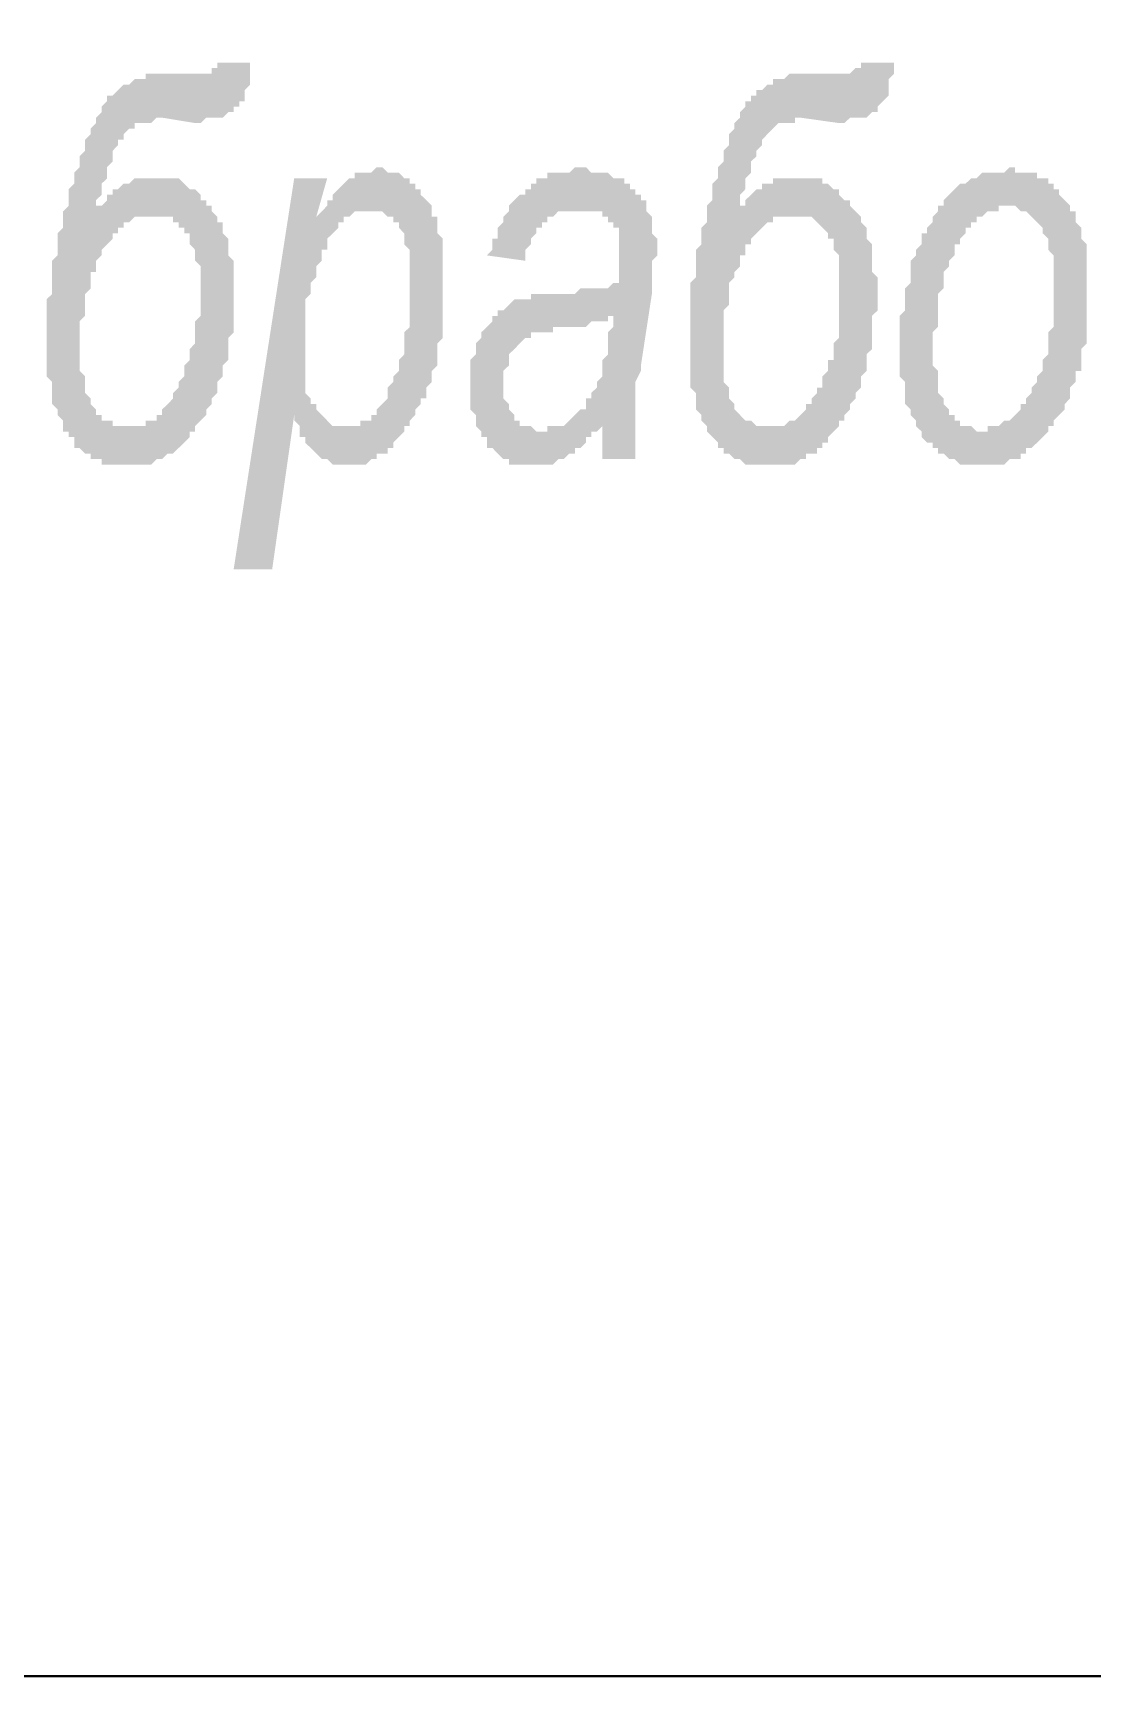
# Model space of a CAD drawing. Header units: millimetres. Extents: x 1372 to 666090, y 1285 to 31551.
# Drawn here: x 507742 to 508545, y 2747 to 3992 of the extents above; entities that cross this region are included whole.
import ezdxf

# ---------------------------------------------------------------- set-up
doc = ezdxf.new("R2010")
doc.units = ezdxf.units.MM
doc.layers.add('PDF _2D-чертеж - Общий_Ном._пера__21', color=7, linetype='Continuous')
doc.layers.add('PDF _75-АЗ Штамп', color=7, linetype='Continuous')

msp = doc.modelspace()

# ---------------------------------------------------------------- hatches: boundary and pattern name
at = {"layer": 'PDF _75-АЗ Штамп', "transparency": 33554559}
h = msp.add_hatch(color=256, dxfattribs=at)
h.paths.add_polyline_path([(507881.9, 3969.5), (507906.9, 3969.5), (507906.9, 3965.4), (507906.9, 3961.2), (507906.9, 3957), (507906.9, 3952.9), (507902.8, 3948.7), (507902.8, 3944.5), (507902.8, 3940.3), (507898.6, 3940.3), (507898.6, 3936.2), (507894.4, 3936.2), (507894.4, 3932), (507894.4, 3932), (507890.3, 3932), (507886.1, 3927.8), (507886.1, 3927.8), (507881.9, 3927.8), (507881.9, 3927.8), (507877.7, 3927.8), (507873.6, 3927.8), (507869.4, 3923.7), (507869.4, 3923.7), (507865.2, 3923.7), (507840.2, 3927.8), (507836, 3927.8), (507831.9, 3923.7), (507827.7, 3923.7), (507827.7, 3923.7), (507823.5, 3923.7), (507819.3, 3923.7), (507819.3, 3919.5), (507815.2, 3919.5), (507815.2, 3919.5), (507811, 3915.3), (507811, 3911.1), (507806.8, 3911.1), (507806.8, 3907), (507802.7, 3902.8), (507802.7, 3902.8), (507802.7, 3898.6), (507802.7, 3898.6), (507802.7, 3894.5), (507798.5, 3890.3), (507798.5, 3886.1), (507798.5, 3881.9), (507794.3, 3877.8), (507794.3, 3873.6), (507794.3, 3869.4), (507790.1, 3865.3), (507790.1, 3861.1), (507790.1, 3856.9), (507790.1, 3861.1), (507794.3, 3861.1), (507798.5, 3865.3), (507798.5, 3869.4), (507802.7, 3869.4), (507802.7, 3873.6), (507806.8, 3873.6), (507811, 3877.8), (507811, 3877.8), (507815.2, 3877.8), (507815.2, 3877.8), (507819.3, 3881.9), (507819.3, 3881.9), (507823.5, 3881.9), (507827.7, 3881.9), (507831.9, 3881.9), (507831.9, 3881.9), (507836, 3881.9), (507836, 3881.9), (507840.2, 3881.9), (507840.2, 3881.9), (507844.4, 3881.9), (507848.5, 3881.9), (507848.5, 3881.9), (507852.7, 3881.9), (507856.9, 3877.8), (507856.9, 3877.8), (507861.1, 3873.6), (507865.2, 3873.6), (507865.2, 3873.6), (507869.4, 3869.4), (507869.4, 3865.3), (507873.6, 3865.3), (507873.6, 3861.1), (507877.7, 3861.1), (507877.7, 3856.9), (507877.7, 3856.9), (507881.9, 3852.7), (507881.9, 3848.6), (507886.1, 3848.6), (507886.1, 3844.4), (507886.1, 3840.2), (507890.3, 3836.1), (507890.3, 3836.1), (507890.3, 3831.9), (507890.3, 3827.7), (507890.3, 3823.5), (507894.4, 3819.4), (507894.4, 3815.2), (507894.4, 3811), (507894.4, 3806.9), (507894.4, 3802.7), (507894.4, 3798.5), (507894.4, 3794.3), (507894.4, 3790.2), (507894.4, 3786), (507894.4, 3781.8), (507894.4, 3777.7), (507894.4, 3773.5), (507894.4, 3769.3), (507894.4, 3765.2), (507890.3, 3761), (507890.3, 3756.8), (507890.3, 3752.6), (507890.3, 3748.5), (507890.3, 3744.3), (507886.1, 3740.1), (507886.1, 3740.1), (507886.1, 3736), (507886.1, 3731.8), (507881.9, 3727.6), (507881.9, 3723.4), (507881.9, 3719.3), (507877.7, 3715.1), (507877.7, 3715.1), (507877.7, 3710.9), (507873.6, 3706.8), (507873.6, 3702.6), (507873.6, 3702.6), (507869.4, 3698.4), (507869.4, 3698.4), (507865.2, 3694.2), (507865.2, 3690.1), (507861.1, 3690.1), (507861.1, 3685.9), (507856.9, 3681.7), (507856.9, 3681.7), (507852.7, 3677.6), (507852.7, 3677.6), (507848.5, 3673.4), (507844.4, 3673.4), (507844.4, 3673.4), (507840.2, 3669.2), (507840.2, 3669.2), (507836, 3669.2), (507831.9, 3665), (507831.9, 3665), (507827.7, 3665), (507823.5, 3665), (507823.5, 3665), (507819.3, 3665), (507815.2, 3665), (507815.2, 3665), (507811, 3665), (507806.8, 3665), (507802.7, 3665), (507802.7, 3665), (507798.5, 3665), (507794.3, 3665), (507794.3, 3669.2), (507790.1, 3669.2), (507786, 3669.2), (507786, 3673.4), (507781.8, 3673.4), (507781.8, 3673.4), (507777.6, 3677.6), (507773.5, 3677.6), (507773.5, 3681.7), (507773.5, 3685.9), (507769.3, 3685.9), (507769.3, 3690.1), (507765.1, 3690.1), (507765.1, 3694.2), (507765.1, 3698.4), (507760.9, 3702.6), (507760.9, 3702.6), (507760.9, 3706.8), (507756.8, 3710.9), (507756.8, 3715.1), (507756.8, 3719.3), (507756.8, 3723.4), (507756.8, 3727.6), (507752.6, 3731.8), (507752.6, 3736), (507752.6, 3740.1), (507752.6, 3744.3), (507752.6, 3748.5), (507752.6, 3752.6), (507752.6, 3752.6), (507752.6, 3756.8), (507752.6, 3761), (507752.6, 3765.2), (507752.6, 3765.2), (507752.6, 3769.3), (507752.6, 3773.5), (507752.6, 3777.7), (507752.6, 3781.8), (507752.6, 3786), (507752.6, 3790.2), (507756.8, 3794.3), (507756.8, 3798.5), (507756.8, 3802.7), (507756.8, 3806.9), (507756.8, 3811), (507756.8, 3815.2), (507756.8, 3819.4), (507760.9, 3823.5), (507760.9, 3827.7), (507760.9, 3831.9), (507760.9, 3836.1), (507760.9, 3840.2), (507765.1, 3844.4), (507765.1, 3848.6), (507765.1, 3852.7), (507765.1, 3856.9), (507769.3, 3861.1), (507769.3, 3865.3), (507769.3, 3873.6), (507773.5, 3877.8), (507773.5, 3881.9), (507773.5, 3886.1), (507777.6, 3890.3), (507777.6, 3894.5), (507777.6, 3898.6), (507781.8, 3902.8), (507781.8, 3907), (507781.8, 3911.1), (507786, 3915.3), (507786, 3919.5), (507786, 3919.5), (507790.1, 3923.7), (507790.1, 3927.8), (507790.1, 3927.8), (507794.3, 3932), (507794.3, 3936.2), (507794.3, 3936.2), (507798.5, 3940.3), (507798.5, 3940.3), (507798.5, 3944.5), (507802.7, 3944.5), (507802.7, 3944.5), (507806.8, 3948.7), (507806.8, 3948.7), (507811, 3952.9), (507811, 3952.9), (507815.2, 3952.9), (507819.3, 3957), (507819.3, 3957), (507823.5, 3957), (507827.7, 3957), (507827.7, 3961.2), (507831.9, 3961.2), (507836, 3961.2), (507836, 3961.2), (507840.2, 3961.2), (507844.4, 3961.2), (507848.5, 3961.2), (507848.5, 3961.2), (507869.4, 3961.2), (507873.6, 3961.2), (507877.7, 3961.2), (507877.7, 3965.4), (507881.9, 3965.4), (507881.9, 3969.5), (507881.9, 3969.5)], flags=0)
h.paths.add_polyline_path([(507869.4, 3794.3), (507869.4, 3798.5), (507869.4, 3806.9), (507869.4, 3811), (507869.4, 3815.2), (507865.2, 3819.4), (507865.2, 3819.4), (507865.2, 3823.5), (507865.2, 3827.7), (507861.1, 3831.9), (507861.1, 3836.1), (507861.1, 3836.1), (507861.1, 3840.2), (507856.9, 3840.2), (507856.9, 3844.4), (507852.7, 3844.4), (507852.7, 3848.6), (507848.5, 3848.6), (507848.5, 3852.7), (507844.4, 3852.7), (507840.2, 3852.7), (507840.2, 3852.7), (507836, 3852.7), (507836, 3852.7), (507831.9, 3852.7), (507827.7, 3852.7), (507823.5, 3852.7), (507823.5, 3852.7), (507819.3, 3852.7), (507819.3, 3852.7), (507815.2, 3848.6), (507811, 3848.6), (507811, 3844.4), (507806.8, 3844.4), (507806.8, 3840.2), (507802.7, 3840.2), (507802.7, 3836.1), (507798.5, 3831.9), (507798.5, 3831.9), (507794.3, 3827.7), (507794.3, 3823.5), (507794.3, 3823.5), (507790.1, 3819.4), (507790.1, 3815.2), (507790.1, 3811), (507786, 3811), (507786, 3806.9), (507786, 3802.7), (507786, 3798.5), (507781.8, 3794.3), (507781.8, 3790.2), (507781.8, 3786), (507781.8, 3781.8), (507781.8, 3777.7), (507777.6, 3773.5), (507777.6, 3769.3), (507777.6, 3765.2), (507777.6, 3761), (507777.6, 3756.8), (507777.6, 3752.6), (507777.6, 3748.5), (507777.6, 3744.3), (507777.6, 3740.1), (507777.6, 3740.1), (507777.6, 3736), (507781.8, 3731.8), (507781.8, 3727.6), (507781.8, 3723.4), (507781.8, 3719.3), (507786, 3715.1), (507786, 3710.9), (507786, 3710.9), (507790.1, 3706.8), (507790.1, 3702.6), (507794.3, 3702.6), (507794.3, 3698.4), (507798.5, 3698.4), (507802.7, 3698.4), (507802.7, 3694.2), (507806.8, 3694.2), (507806.8, 3694.2), (507811, 3694.2), (507815.2, 3694.2), (507815.2, 3694.2), (507819.3, 3694.2), (507823.5, 3694.2), (507823.5, 3694.2), (507827.7, 3694.2), (507827.7, 3698.4), (507831.9, 3698.4), (507836, 3698.4), (507836, 3702.6), (507840.2, 3702.6), (507840.2, 3706.8), (507844.4, 3710.9), (507844.4, 3710.9), (507848.5, 3715.1), (507848.5, 3719.3), (507852.7, 3723.4), (507852.7, 3723.4), (507852.7, 3727.6), (507856.9, 3731.8), (507856.9, 3736), (507856.9, 3740.1), (507861.1, 3744.3), (507861.1, 3744.3), (507861.1, 3748.5), (507861.1, 3752.6), (507865.2, 3756.8), (507865.2, 3761), (507865.2, 3765.2), (507865.2, 3769.3), (507865.2, 3773.5), (507869.4, 3777.7), (507869.4, 3781.8), (507869.4, 3786), (507869.4, 3790.2), (507869.4, 3794.3), (507869.4, 3794.3)], flags=0)
h = msp.add_hatch(color=256, dxfattribs=at)
h.paths.add_polyline_path([(508369.9, 3969.5), (508395, 3969.5), (508395, 3965.4), (508395, 3961.2), (508390.8, 3957), (508390.8, 3952.9), (508390.8, 3948.7), (508390.8, 3944.5), (508386.6, 3940.3), (508386.6, 3940.3), (508382.5, 3936.2), (508382.5, 3936.2), (508382.5, 3932), (508378.3, 3932), (508378.3, 3932), (508374.1, 3927.8), (508369.9, 3927.8), (508369.9, 3927.8), (508365.8, 3927.8), (508361.6, 3927.8), (508361.6, 3927.8), (508357.4, 3923.7), (508353.3, 3923.7), (508353.3, 3923.7), (508324.1, 3927.8), (508319.9, 3927.8), (508319.9, 3923.7), (508315.7, 3923.7), (508311.5, 3923.7), (508311.5, 3923.7), (508307.4, 3923.7), (508303.2, 3919.5), (508303.2, 3919.5), (508303.2, 3919.5), (508299, 3915.3), (508294.9, 3911.1), (508294.9, 3911.1), (508294.9, 3907), (508290.7, 3902.8), (508290.7, 3902.8), (508290.7, 3898.6), (508290.7, 3898.6), (508286.5, 3894.5), (508286.5, 3890.3), (508286.5, 3886.1), (508282.3, 3881.9), (508282.3, 3877.8), (508282.3, 3873.6), (508278.2, 3869.4), (508278.2, 3865.3), (508278.2, 3861.1), (508274, 3856.9), (508278.2, 3861.1), (508282.3, 3861.1), (508282.3, 3865.3), (508286.5, 3869.4), (508286.5, 3869.4), (508290.7, 3873.6), (508294.9, 3873.6), (508294.9, 3877.8), (508299, 3877.8), (508299, 3877.8), (508303.2, 3877.8), (508303.2, 3881.9), (508307.4, 3881.9), (508311.5, 3881.9), (508315.7, 3881.9), (508315.7, 3881.9), (508319.9, 3881.9), (508319.9, 3881.9), (508324.1, 3881.9), (508324.1, 3881.9), (508328.2, 3881.9), (508332.4, 3881.9), (508332.4, 3881.9), (508336.6, 3881.9), (508340.7, 3881.9), (508340.7, 3877.8), (508344.9, 3877.8), (508349.1, 3873.6), (508349.1, 3873.6), (508353.3, 3873.6), (508353.3, 3869.4), (508357.4, 3865.3), (508361.6, 3865.3), (508361.6, 3861.1), (508361.6, 3861.1), (508365.8, 3856.9), (508365.8, 3856.9), (508369.9, 3852.7), (508369.9, 3848.6), (508369.9, 3848.6), (508374.1, 3844.4), (508374.1, 3840.2), (508374.1, 3836.1), (508374.1, 3836.1), (508378.3, 3831.9), (508378.3, 3827.7), (508378.3, 3823.5), (508378.3, 3819.4), (508378.3, 3815.2), (508378.3, 3811), (508382.5, 3806.9), (508382.5, 3802.7), (508382.5, 3798.5), (508382.5, 3794.3), (508382.5, 3790.2), (508382.5, 3786), (508382.5, 3781.8), (508378.3, 3777.7), (508378.3, 3773.5), (508378.3, 3769.3), (508378.3, 3765.2), (508378.3, 3761), (508378.3, 3756.8), (508378.3, 3752.6), (508374.1, 3748.5), (508374.1, 3744.3), (508374.1, 3740.1), (508374.1, 3740.1), (508374.1, 3736), (508369.9, 3731.8), (508369.9, 3727.6), (508369.9, 3723.4), (508365.8, 3719.3), (508365.8, 3715.1), (508365.8, 3715.1), (508361.6, 3710.9), (508361.6, 3706.8), (508357.4, 3702.6), (508357.4, 3702.6), (508357.4, 3698.4), (508353.3, 3698.4), (508353.3, 3694.2), (508349.1, 3690.1), (508349.1, 3690.1), (508344.9, 3685.9), (508344.9, 3681.7), (508340.7, 3681.7), (508340.7, 3677.6), (508336.6, 3677.6), (508336.6, 3673.4), (508332.4, 3673.4), (508328.2, 3673.4), (508328.2, 3669.2), (508324.1, 3669.2), (508324.1, 3669.2), (508319.9, 3665), (508315.7, 3665), (508315.7, 3665), (508311.5, 3665), (508307.4, 3665), (508307.4, 3665), (508303.2, 3665), (508299, 3665), (508294.9, 3665), (508294.9, 3665), (508290.7, 3665), (508286.5, 3665), (508282.3, 3665), (508282.3, 3665), (508278.2, 3669.2), (508278.2, 3669.2), (508274, 3669.2), (508269.8, 3673.4), (508269.8, 3673.4), (508265.7, 3673.4), (508265.7, 3677.6), (508261.5, 3677.6), (508261.5, 3681.7), (508257.3, 3685.9), (508257.3, 3685.9), (508253.1, 3690.1), (508253.1, 3690.1), (508253.1, 3694.2), (508249, 3698.4), (508249, 3702.6), (508249, 3702.6), (508244.8, 3706.8), (508244.8, 3710.9), (508244.8, 3715.1), (508244.8, 3719.3), (508240.6, 3723.4), (508240.6, 3727.6), (508240.6, 3731.8), (508240.6, 3736), (508240.6, 3740.1), (508240.6, 3744.3), (508240.6, 3748.5), (508240.6, 3752.6), (508240.6, 3752.6), (508240.6, 3756.8), (508240.6, 3761), (508240.6, 3765.2), (508240.6, 3765.2), (508240.6, 3769.3), (508240.6, 3773.5), (508240.6, 3777.7), (508240.6, 3781.8), (508240.6, 3786), (508240.6, 3790.2), (508240.6, 3794.3), (508240.6, 3798.5), (508240.6, 3802.7), (508244.8, 3806.9), (508244.8, 3811), (508244.8, 3815.2), (508244.8, 3819.4), (508244.8, 3823.5), (508244.8, 3827.7), (508249, 3831.9), (508249, 3836.1), (508249, 3840.2), (508249, 3844.4), (508253.1, 3848.6), (508253.1, 3852.7), (508253.1, 3856.9), (508253.1, 3861.1), (508257.3, 3865.3), (508257.3, 3873.6), (508257.3, 3877.8), (508261.5, 3881.9), (508261.5, 3886.1), (508261.5, 3890.3), (508265.7, 3894.5), (508265.7, 3898.6), (508265.7, 3902.8), (508269.8, 3907), (508269.8, 3911.1), (508269.8, 3915.3), (508274, 3919.5), (508274, 3919.5), (508274, 3923.7), (508278.2, 3927.8), (508278.2, 3927.8), (508278.2, 3932), (508282.3, 3936.2), (508282.3, 3936.2), (508282.3, 3940.3), (508286.5, 3940.3), (508286.5, 3944.5), (508286.5, 3944.5), (508290.7, 3944.5), (508290.7, 3948.7), (508294.9, 3948.7), (508299, 3952.9), (508299, 3952.9), (508303.2, 3952.9), (508303.2, 3957), (508307.4, 3957), (508311.5, 3957), (508311.5, 3957), (508315.7, 3961.2), (508319.9, 3961.2), (508319.9, 3961.2), (508324.1, 3961.2), (508328.2, 3961.2), (508332.4, 3961.2), (508332.4, 3961.2), (508332.4, 3961.2), (508357.4, 3961.2), (508361.6, 3961.2), (508361.6, 3961.2), (508365.8, 3965.4), (508369.9, 3965.4), (508369.9, 3969.5), (508369.9, 3969.5)], flags=0)
h.paths.add_polyline_path([(508353.3, 3794.3), (508353.3, 3798.5), (508353.3, 3806.9), (508353.3, 3811), (508353.3, 3815.2), (508353.3, 3819.4), (508353.3, 3819.4), (508353.3, 3823.5), (508349.1, 3827.7), (508349.1, 3831.9), (508349.1, 3836.1), (508344.9, 3836.1), (508344.9, 3840.2), (508344.9, 3840.2), (508340.7, 3844.4), (508340.7, 3844.4), (508336.6, 3848.6), (508336.6, 3848.6), (508332.4, 3852.7), (508332.4, 3852.7), (508328.2, 3852.7), (508324.1, 3852.7), (508319.9, 3852.7), (508319.9, 3852.7), (508315.7, 3852.7), (508315.7, 3852.7), (508311.5, 3852.7), (508307.4, 3852.7), (508307.4, 3852.7), (508303.2, 3852.7), (508303.2, 3848.6), (508299, 3848.6), (508294.9, 3844.4), (508294.9, 3844.4), (508290.7, 3840.2), (508290.7, 3840.2), (508286.5, 3836.1), (508286.5, 3831.9), (508282.3, 3831.9), (508282.3, 3827.7), (508282.3, 3823.5), (508278.2, 3823.5), (508278.2, 3819.4), (508278.2, 3815.2), (508274, 3811), (508274, 3811), (508274, 3806.9), (508269.8, 3802.7), (508269.8, 3798.5), (508269.8, 3794.3), (508269.8, 3790.2), (508269.8, 3786), (508265.7, 3781.8), (508265.7, 3777.7), (508265.7, 3773.5), (508265.7, 3769.3), (508265.7, 3765.2), (508265.7, 3761), (508265.7, 3756.8), (508265.7, 3752.6), (508265.7, 3748.5), (508265.7, 3744.3), (508265.7, 3740.1), (508265.7, 3740.1), (508265.7, 3736), (508265.7, 3731.8), (508265.7, 3727.6), (508269.8, 3723.4), (508269.8, 3719.3), (508269.8, 3715.1), (508274, 3710.9), (508274, 3710.9), (508274, 3706.8), (508278.2, 3702.6), (508278.2, 3702.6), (508282.3, 3698.4), (508286.5, 3698.4), (508286.5, 3698.4), (508290.7, 3694.2), (508290.7, 3694.2), (508294.9, 3694.2), (508299, 3694.2), (508299, 3694.2), (508303.2, 3694.2), (508307.4, 3694.2), (508307.4, 3694.2), (508311.5, 3694.2), (508311.5, 3694.2), (508315.7, 3698.4), (508319.9, 3698.4), (508319.9, 3698.4), (508324.1, 3702.6), (508324.1, 3702.6), (508328.2, 3706.8), (508328.2, 3710.9), (508332.4, 3710.9), (508332.4, 3715.1), (508336.6, 3719.3), (508336.6, 3723.4), (508340.7, 3723.4), (508340.7, 3727.6), (508340.7, 3731.8), (508344.9, 3736), (508344.9, 3740.1), (508344.9, 3744.3), (508349.1, 3744.3), (508349.1, 3748.5), (508349.1, 3752.6), (508349.1, 3756.8), (508353.3, 3761), (508353.3, 3765.2), (508353.3, 3769.3), (508353.3, 3773.5), (508353.3, 3777.7), (508353.3, 3781.8), (508353.3, 3786), (508353.3, 3790.2), (508353.3, 3794.3), (508353.3, 3794.3)], flags=0)
h = msp.add_hatch(color=256, dxfattribs=at)
h.paths.add_polyline_path([(507894.4, 3585.8), (507940.3, 3881.9), (507965.3, 3881.9), (507957, 3852.7), (507961.2, 3856.9), (507965.3, 3861.1), (507965.3, 3865.3), (507969.5, 3865.3), (507969.5, 3869.4), (507973.7, 3873.6), (507973.7, 3873.6), (507977.8, 3877.8), (507977.8, 3877.8), (507982, 3881.9), (507982, 3881.9), (507986.2, 3881.9), (507986.2, 3886.1), (507990.4, 3886.1), (507994.5, 3886.1), (507994.5, 3886.1), (507998.7, 3886.1), (508002.9, 3890.3), (508002.9, 3890.3), (508007, 3890.3), (508011.2, 3886.1), (508015.4, 3886.1), (508015.4, 3886.1), (508019.6, 3886.1), (508019.6, 3886.1), (508023.7, 3881.9), (508027.9, 3881.9), (508027.9, 3877.8), (508032.1, 3877.8), (508032.1, 3873.6), (508036.2, 3873.6), (508036.2, 3869.4), (508040.4, 3865.3), (508040.4, 3865.3), (508040.4, 3865.3), (508044.6, 3861.1), (508044.6, 3856.9), (508044.6, 3852.7), (508048.8, 3852.7), (508048.8, 3848.6), (508048.8, 3844.4), (508048.8, 3840.2), (508052.9, 3836.1), (508052.9, 3831.9), (508052.9, 3827.7), (508052.9, 3823.5), (508052.9, 3819.4), (508052.9, 3815.2), (508052.9, 3811), (508052.9, 3806.9), (508052.9, 3802.7), (508052.9, 3802.7), (508052.9, 3798.5), (508052.9, 3794.3), (508052.9, 3790.2), (508052.9, 3786), (508052.9, 3781.8), (508052.9, 3777.7), (508052.9, 3773.5), (508052.9, 3769.3), (508052.9, 3765.2), (508052.9, 3761), (508048.8, 3756.8), (508048.8, 3752.6), (508048.8, 3748.5), (508048.8, 3744.3), (508048.8, 3740.1), (508048.8, 3740.1), (508044.6, 3736), (508044.6, 3731.8), (508044.6, 3727.6), (508040.4, 3723.4), (508040.4, 3719.3), (508040.4, 3715.1), (508036.2, 3715.1), (508036.2, 3710.9), (508032.1, 3706.8), (508032.1, 3702.6), (508032.1, 3702.6), (508027.9, 3698.4), (508027.9, 3694.2), (508023.7, 3694.2), (508023.7, 3690.1), (508019.6, 3685.9), (508019.6, 3685.9), (508015.4, 3681.7), (508015.4, 3677.6), (508011.2, 3677.6), (508011.2, 3673.4), (508007, 3673.4), (508002.9, 3673.4), (508002.9, 3669.2), (508002.9, 3669.2), (507998.7, 3669.2), (507994.5, 3665), (507994.5, 3665), (507990.4, 3665), (507986.2, 3665), (507986.2, 3665), (507982, 3665), (507982, 3665), (507977.8, 3665), (507973.7, 3665), (507973.7, 3665), (507969.5, 3665), (507969.5, 3665), (507965.3, 3669.2), (507961.2, 3669.2), (507961.2, 3669.2), (507957, 3673.4), (507957, 3673.4), (507952.8, 3677.6), (507952.8, 3677.6), (507948.6, 3681.7), (507948.6, 3685.9), (507944.5, 3685.9), (507944.5, 3690.1), (507944.5, 3694.2), (507940.3, 3698.4), (507940.3, 3702.6), (507940.3, 3702.6), (507923.6, 3585.8)], flags=0)
h.paths.add_polyline_path([(507948.6, 3756.8), (507948.6, 3748.5), (507948.6, 3744.3), (507948.6, 3740.1), (507948.6, 3736), (507948.6, 3731.8), (507948.6, 3727.6), (507948.6, 3727.6), (507948.6, 3723.4), (507948.6, 3723.4), (507948.6, 3719.3), (507952.8, 3715.1), (507952.8, 3710.9), (507957, 3710.9), (507957, 3706.8), (507961.2, 3702.6), (507961.2, 3702.6), (507965.3, 3698.4), (507965.3, 3698.4), (507969.5, 3694.2), (507969.5, 3694.2), (507973.7, 3694.2), (507977.8, 3694.2), (507977.8, 3694.2), (507982, 3694.2), (507986.2, 3694.2), (507986.2, 3694.2), (507990.4, 3694.2), (507990.4, 3698.4), (507994.5, 3698.4), (507998.7, 3698.4), (507998.7, 3702.6), (508002.9, 3702.6), (508002.9, 3706.8), (508007, 3710.9), (508007, 3710.9), (508011.2, 3715.1), (508011.2, 3719.3), (508011.2, 3723.4), (508015.4, 3727.6), (508015.4, 3727.6), (508015.4, 3731.8), (508019.6, 3736), (508019.6, 3740.1), (508019.6, 3744.3), (508023.7, 3748.5), (508023.7, 3752.6), (508023.7, 3756.8), (508023.7, 3761), (508023.7, 3765.2), (508027.9, 3769.3), (508027.9, 3773.5), (508027.9, 3777.7), (508027.9, 3777.7), (508027.9, 3781.8), (508027.9, 3786), (508027.9, 3790.2), (508027.9, 3794.3), (508027.9, 3798.5), (508027.9, 3802.7), (508027.9, 3806.9), (508027.9, 3811), (508027.9, 3815.2), (508027.9, 3819.4), (508027.9, 3823.5), (508027.9, 3827.7), (508023.7, 3831.9), (508023.7, 3836.1), (508023.7, 3836.1), (508023.7, 3840.2), (508019.6, 3844.4), (508019.6, 3844.4), (508019.6, 3848.6), (508015.4, 3848.6), (508015.4, 3852.7), (508011.2, 3852.7), (508007, 3856.9), (508007, 3856.9), (508002.9, 3856.9), (507998.7, 3856.9), (507998.7, 3856.9), (507998.7, 3856.9), (507994.5, 3856.9), (507990.4, 3856.9), (507990.4, 3856.9), (507986.2, 3856.9), (507982, 3852.7), (507982, 3852.7), (507977.8, 3852.7), (507977.8, 3848.6), (507973.7, 3848.6), (507973.7, 3844.4), (507969.5, 3840.2), (507969.5, 3840.2), (507965.3, 3836.1), (507965.3, 3831.9), (507965.3, 3827.7), (507961.2, 3827.7), (507961.2, 3823.5), (507961.2, 3819.4), (507957, 3815.2), (507957, 3811), (507957, 3806.9), (507952.8, 3802.7), (507952.8, 3798.5), (507952.8, 3794.3), (507952.8, 3794.3), (507948.6, 3790.2), (507948.6, 3786), (507948.6, 3781.8), (507948.6, 3777.7), (507948.6, 3773.5), (507948.6, 3769.3), (507948.6, 3765.2), (507948.6, 3761), (507948.6, 3756.8), (507948.6, 3756.8)], flags=0)
h = msp.add_hatch(color=256, dxfattribs=at)
h.paths.add_polyline_path([(508173.9, 3694.2), (508169.7, 3690.1), (508165.5, 3690.1), (508165.5, 3685.9), (508161.4, 3685.9), (508161.4, 3681.7), (508157.2, 3677.6), (508153, 3677.6), (508153, 3673.4), (508148.9, 3673.4), (508148.9, 3673.4), (508144.7, 3669.2), (508144.7, 3669.2), (508140.5, 3669.2), (508136.4, 3665), (508136.4, 3665), (508132.2, 3665), (508128, 3665), (508128, 3665), (508123.8, 3665), (508119.7, 3665), (508119.7, 3665), (508115.5, 3665), (508115.5, 3665), (508111.3, 3665), (508107.2, 3665), (508103, 3665), (508103, 3669.2), (508098.8, 3669.2), (508098.8, 3669.2), (508094.6, 3673.4), (508094.6, 3673.4), (508090.5, 3677.6), (508086.3, 3677.6), (508086.3, 3681.7), (508086.3, 3685.9), (508082.1, 3685.9), (508082.1, 3690.1), (508078, 3694.2), (508078, 3698.4), (508078, 3698.4), (508078, 3702.6), (508073.8, 3706.8), (508073.8, 3710.9), (508073.8, 3715.1), (508073.8, 3719.3), (508073.8, 3723.4), (508073.8, 3727.6), (508073.8, 3731.8), (508073.8, 3736), (508073.8, 3740.1), (508073.8, 3744.3), (508073.8, 3744.3), (508078, 3748.5), (508078, 3752.6), (508078, 3756.8), (508078, 3756.8), (508082.1, 3761), (508082.1, 3765.2), (508086.3, 3769.3), (508086.3, 3769.3), (508090.5, 3773.5), (508090.5, 3777.7), (508094.6, 3777.7), (508094.6, 3781.8), (508098.8, 3781.8), (508098.8, 3781.8), (508103, 3786), (508103, 3786), (508107.2, 3790.2), (508111.3, 3790.2), (508111.3, 3790.2), (508115.5, 3790.2), (508119.7, 3790.2), (508119.7, 3794.3), (508119.7, 3794.3), (508123.8, 3794.3), (508123.8, 3794.3), (508128, 3794.3), (508132.2, 3794.3), (508136.4, 3794.3), (508136.4, 3794.3), (508140.5, 3794.3), (508144.7, 3794.3), (508148.9, 3794.3), (508148.9, 3794.3), (508153, 3794.3), (508157.2, 3798.5), (508161.4, 3798.5), (508165.5, 3798.5), (508169.7, 3798.5), (508169.7, 3798.5), (508173.9, 3798.5), (508178.1, 3798.5), (508178.1, 3798.5), (508182.2, 3802.7), (508182.2, 3802.7), (508186.4, 3802.7), (508186.4, 3802.7), (508186.4, 3806.9), (508186.4, 3811), (508186.4, 3815.2), (508186.4, 3819.4), (508186.4, 3823.5), (508186.4, 3827.7), (508186.4, 3827.7), (508186.4, 3831.9), (508186.4, 3836.1), (508186.4, 3840.2), (508186.4, 3844.4), (508182.2, 3844.4), (508182.2, 3848.6), (508178.1, 3848.6), (508178.1, 3852.7), (508173.9, 3852.7), (508173.9, 3856.9), (508169.7, 3856.9), (508165.5, 3856.9), (508165.5, 3856.9), (508161.4, 3856.9), (508157.2, 3856.9), (508157.2, 3856.9), (508153, 3856.9), (508148.9, 3856.9), (508144.7, 3856.9), (508144.7, 3856.9), (508140.5, 3856.9), (508136.4, 3852.7), (508136.4, 3852.7), (508132.2, 3852.7), (508132.2, 3848.6), (508128, 3848.6), (508128, 3844.4), (508123.8, 3844.4), (508123.8, 3840.2), (508119.7, 3836.1), (508119.7, 3836.1), (508119.7, 3831.9), (508115.5, 3827.7), (508115.5, 3823.5), (508115.5, 3819.4), (508115.5, 3819.4), (508086.3, 3823.5), (508090.5, 3827.7), (508090.5, 3831.9), (508090.5, 3836.1), (508094.6, 3836.1), (508094.6, 3840.2), (508094.6, 3844.4), (508098.8, 3848.6), (508098.8, 3852.7), (508103, 3856.9), (508103, 3856.9), (508103, 3861.1), (508107.2, 3865.3), (508107.2, 3865.3), (508111.3, 3869.4), (508111.3, 3869.4), (508115.5, 3869.4), (508115.5, 3873.6), (508119.7, 3873.6), (508119.7, 3877.8), (508123.8, 3877.8), (508123.8, 3881.9), (508128, 3881.9), (508132.2, 3881.9), (508132.2, 3886.1), (508136.4, 3886.1), (508140.5, 3886.1), (508140.5, 3886.1), (508144.7, 3886.1), (508148.9, 3886.1), (508148.9, 3886.1), (508153, 3890.3), (508157.2, 3890.3), (508157.2, 3890.3), (508161.4, 3890.3), (508165.5, 3886.1), (508165.5, 3886.1), (508169.7, 3886.1), (508173.9, 3886.1), (508173.9, 3886.1), (508178.1, 3886.1), (508182.2, 3881.9), (508182.2, 3881.9), (508186.4, 3881.9), (508190.6, 3881.9), (508190.6, 3877.8), (508194.7, 3877.8), (508194.7, 3873.6), (508198.9, 3873.6), (508198.9, 3869.4), (508203.1, 3869.4), (508203.1, 3865.3), (508207.3, 3865.3), (508207.3, 3861.1), (508207.3, 3856.9), (508211.4, 3852.7), (508211.4, 3848.6), (508211.4, 3848.6), (508211.4, 3844.4), (508211.4, 3840.2), (508215.6, 3836.1), (508215.6, 3831.9), (508215.6, 3827.7), (508215.6, 3823.5), (508211.4, 3819.4), (508211.4, 3819.4), (508211.4, 3815.2), (508211.4, 3811), (508211.4, 3806.9), (508211.4, 3798.5), (508211.4, 3794.3), (508211.4, 3794.3), (508203.1, 3740.1), (508203.1, 3736), (508198.9, 3727.6), (508198.9, 3723.4), (508198.9, 3719.3), (508198.9, 3715.1), (508198.9, 3710.9), (508198.9, 3706.8), (508198.9, 3702.6), (508198.9, 3702.6), (508198.9, 3698.4), (508198.9, 3698.4), (508198.9, 3694.2), (508198.9, 3690.1), (508198.9, 3685.9), (508198.9, 3681.7), (508198.9, 3677.6), (508198.9, 3673.4), (508198.9, 3669.2), (508198.9, 3669.2), (508173.9, 3669.2), (508173.9, 3673.4), (508173.9, 3673.4), (508173.9, 3677.6), (508173.9, 3681.7), (508173.9, 3685.9), (508173.9, 3694.2), (508173.9, 3694.2)], flags=0)
h.paths.add_polyline_path([(508182.2, 3777.7), (508178.1, 3777.7), (508178.1, 3773.5), (508173.9, 3773.5), (508169.7, 3773.5), (508169.7, 3773.5), (508169.7, 3773.5), (508165.5, 3773.5), (508161.4, 3769.3), (508161.4, 3769.3), (508157.2, 3769.3), (508153, 3769.3), (508148.9, 3769.3), (508148.9, 3769.3), (508144.7, 3769.3), (508140.5, 3769.3), (508136.4, 3769.3), (508136.4, 3765.2), (508132.2, 3765.2), (508128, 3765.2), (508128, 3765.2), (508123.8, 3765.2), (508119.7, 3765.2), (508119.7, 3761), (508119.7, 3761), (508119.7, 3761), (508115.5, 3761), (508111.3, 3756.8), (508111.3, 3756.8), (508107.2, 3752.6), (508107.2, 3752.6), (508103, 3748.5), (508103, 3748.5), (508103, 3744.3), (508103, 3740.1), (508098.8, 3736), (508098.8, 3731.8), (508098.8, 3727.6), (508098.8, 3727.6), (508098.8, 3723.4), (508098.8, 3719.3), (508098.8, 3715.1), (508103, 3710.9), (508103, 3706.8), (508103, 3706.8), (508107.2, 3702.6), (508107.2, 3702.6), (508107.2, 3698.4), (508111.3, 3698.4), (508111.3, 3694.2), (508115.5, 3694.2), (508119.7, 3694.2), (508119.7, 3694.2), (508123.8, 3690.1), (508128, 3690.1), (508128, 3690.1), (508132.2, 3690.1), (508132.2, 3694.2), (508136.4, 3694.2), (508140.5, 3694.2), (508140.5, 3694.2), (508144.7, 3694.2), (508148.9, 3698.4), (508148.9, 3698.4), (508153, 3702.6), (508153, 3702.6), (508157.2, 3706.8), (508161.4, 3706.8), (508161.4, 3710.9), (508161.4, 3715.1), (508165.5, 3715.1), (508165.5, 3719.3), (508169.7, 3723.4), (508169.7, 3727.6), (508169.7, 3727.6), (508173.9, 3731.8), (508173.9, 3736), (508173.9, 3736), (508173.9, 3740.1), (508173.9, 3744.3), (508178.1, 3748.5), (508178.1, 3752.6), (508178.1, 3756.8), (508178.1, 3761), (508178.1, 3765.2), (508182.2, 3769.3), (508182.2, 3773.5), (508182.2, 3777.7)], flags=0)
h = msp.add_hatch(color=256, dxfattribs=at)
h.paths.add_polyline_path([(508399.1, 3748.5), (508399.1, 3752.6), (508399.1, 3756.8), (508399.1, 3765.2), (508399.1, 3769.3), (508399.1, 3773.5), (508399.1, 3777.7), (508403.3, 3781.8), (508403.3, 3786), (508403.3, 3790.2), (508403.3, 3790.2), (508403.3, 3794.3), (508403.3, 3798.5), (508407.5, 3802.7), (508407.5, 3806.9), (508407.5, 3811), (508407.5, 3815.2), (508407.5, 3819.4), (508411.6, 3823.5), (508411.6, 3823.5), (508411.6, 3827.7), (508415.8, 3831.9), (508415.8, 3836.1), (508415.8, 3840.2), (508420, 3840.2), (508420, 3844.4), (508424.2, 3848.6), (508424.2, 3852.7), (508424.2, 3852.7), (508428.3, 3856.9), (508428.3, 3861.1), (508432.5, 3861.1), (508432.5, 3865.3), (508436.7, 3869.4), (508436.7, 3869.4), (508440.8, 3873.6), (508440.8, 3873.6), (508445, 3877.8), (508449.2, 3877.8), (508449.2, 3877.8), (508453.4, 3881.9), (508453.4, 3881.9), (508457.5, 3881.9), (508461.7, 3886.1), (508461.7, 3886.1), (508465.9, 3886.1), (508470, 3886.1), (508470, 3886.1), (508474.2, 3886.1), (508478.4, 3886.1), (508482.6, 3890.3), (508482.6, 3890.3), (508486.7, 3890.3), (508486.7, 3886.1), (508490.9, 3886.1), (508495.1, 3886.1), (508495.1, 3886.1), (508499.2, 3886.1), (508503.4, 3886.1), (508503.4, 3881.9), (508507.6, 3881.9), (508511.8, 3881.9), (508511.8, 3877.8), (508515.9, 3877.8), (508515.9, 3873.6), (508520.1, 3873.6), (508520.1, 3869.4), (508524.3, 3865.3), (508524.3, 3865.3), (508524.3, 3865.3), (508528.4, 3861.1), (508528.4, 3856.9), (508532.6, 3856.9), (508532.6, 3852.7), (508532.6, 3848.6), (508536.8, 3844.4), (508536.8, 3840.2), (508536.8, 3840.2), (508536.8, 3836.1), (508541, 3831.9), (508541, 3827.7), (508541, 3823.5), (508541, 3819.4), (508541, 3815.2), (508541, 3811), (508541, 3806.9), (508541, 3802.7), (508541, 3798.5), (508541, 3794.3), (508541, 3790.2), (508541, 3786), (508541, 3781.8), (508541, 3777.7), (508541, 3773.5), (508541, 3769.3), (508541, 3765.2), (508541, 3761), (508541, 3756.8), (508536.8, 3752.6), (508536.8, 3748.5), (508536.8, 3744.3), (508536.8, 3740.1), (508536.8, 3736), (508532.6, 3736), (508532.6, 3731.8), (508532.6, 3727.6), (508532.6, 3727.6), (508528.4, 3723.4), (508528.4, 3719.3), (508528.4, 3715.1), (508524.3, 3710.9), (508524.3, 3706.8), (508520.1, 3702.6), (508520.1, 3702.6), (508515.9, 3698.4), (508515.9, 3694.2), (508511.8, 3694.2), (508511.8, 3690.1), (508507.6, 3685.9), (508507.6, 3685.9), (508503.4, 3681.7), (508503.4, 3681.7), (508503.4, 3681.7), (508499.2, 3677.6), (508495.1, 3677.6), (508495.1, 3673.4), (508490.9, 3673.4), (508490.9, 3669.2), (508486.7, 3669.2), (508482.6, 3669.2), (508482.6, 3669.2), (508478.4, 3665), (508474.2, 3665), (508474.2, 3665), (508470, 3665), (508465.9, 3665), (508465.9, 3665), (508461.7, 3665), (508461.7, 3665), (508457.5, 3665), (508457.5, 3665), (508453.4, 3665), (508449.2, 3665), (508445, 3665), (508445, 3665), (508440.8, 3669.2), (508436.7, 3669.2), (508436.7, 3669.2), (508432.5, 3673.4), (508432.5, 3673.4), (508428.3, 3673.4), (508428.3, 3677.6), (508424.2, 3677.6), (508424.2, 3681.7), (508420, 3681.7), (508415.8, 3685.9), (508415.8, 3690.1), (508415.8, 3690.1), (508411.6, 3694.2), (508411.6, 3698.4), (508407.5, 3702.6), (508407.5, 3702.6), (508407.5, 3706.8), (508403.3, 3710.9), (508403.3, 3715.1), (508403.3, 3719.3), (508403.3, 3723.4), (508403.3, 3727.6), (508399.1, 3731.8), (508399.1, 3736), (508399.1, 3740.1), (508399.1, 3744.3), (508399.1, 3748.5), (508399.1, 3748.5)], flags=0)
h.paths.add_polyline_path([(508424.2, 3752.6), (508424.2, 3748.5), (508424.2, 3744.3), (508424.2, 3740.1), (508428.3, 3736), (508428.3, 3731.8), (508428.3, 3727.6), (508428.3, 3723.4), (508428.3, 3719.3), (508432.5, 3715.1), (508432.5, 3715.1), (508432.5, 3710.9), (508436.7, 3706.8), (508436.7, 3706.8), (508436.7, 3702.6), (508440.8, 3702.6), (508440.8, 3698.4), (508445, 3698.4), (508445, 3694.2), (508449.2, 3694.2), (508453.4, 3694.2), (508453.4, 3694.2), (508457.5, 3690.1), (508461.7, 3690.1), (508461.7, 3690.1), (508465.9, 3690.1), (508465.9, 3694.2), (508470, 3694.2), (508474.2, 3694.2), (508474.2, 3694.2), (508478.4, 3698.4), (508482.6, 3698.4), (508482.6, 3698.4), (508486.7, 3702.6), (508486.7, 3702.6), (508490.9, 3706.8), (508490.9, 3710.9), (508495.1, 3710.9), (508495.1, 3715.1), (508495.1, 3715.1), (508499.2, 3719.3), (508499.2, 3723.4), (508503.4, 3727.6), (508503.4, 3731.8), (508503.4, 3731.8), (508507.6, 3736), (508507.6, 3740.1), (508507.6, 3744.3), (508511.8, 3748.5), (508511.8, 3752.6), (508511.8, 3756.8), (508511.8, 3761), (508511.8, 3761), (508511.8, 3765.2), (508515.9, 3769.3), (508515.9, 3773.5), (508515.9, 3777.7), (508515.9, 3781.8), (508515.9, 3786), (508515.9, 3790.2), (508515.9, 3794.3), (508515.9, 3798.5), (508515.9, 3798.5), (508515.9, 3802.7), (508515.9, 3806.9), (508515.9, 3811), (508515.9, 3815.2), (508515.9, 3819.4), (508515.9, 3823.5), (508511.8, 3827.7), (508511.8, 3831.9), (508511.8, 3836.1), (508511.8, 3836.1), (508507.6, 3840.2), (508507.6, 3844.4), (508507.6, 3844.4), (508503.4, 3848.6), (508503.4, 3848.6), (508499.2, 3852.7), (508499.2, 3852.7), (508495.1, 3856.9), (508495.1, 3856.9), (508490.9, 3856.9), (508486.7, 3861.1), (508486.7, 3861.1), (508482.6, 3861.1), (508482.6, 3861.1), (508478.4, 3861.1), (508474.2, 3861.1), (508474.2, 3856.9), (508470, 3856.9), (508465.9, 3856.9), (508465.9, 3856.9), (508461.7, 3852.7), (508457.5, 3852.7), (508457.5, 3852.7), (508457.5, 3848.6), (508453.4, 3848.6), (508453.4, 3844.4), (508449.2, 3844.4), (508449.2, 3840.2), (508445, 3836.1), (508445, 3831.9), (508440.8, 3831.9), (508440.8, 3827.7), (508440.8, 3823.5), (508436.7, 3819.4), (508436.7, 3819.4), (508436.7, 3815.2), (508432.5, 3811), (508432.5, 3806.9), (508432.5, 3802.7), (508432.5, 3798.5), (508428.3, 3794.3), (508428.3, 3790.2), (508428.3, 3786), (508428.3, 3781.8), (508428.3, 3777.7), (508428.3, 3773.5), (508428.3, 3769.3), (508424.2, 3765.2), (508424.2, 3761), (508424.2, 3756.8), (508424.2, 3752.6), (508424.2, 3752.6)], flags=0)

# ---------------------------------------------------------------- linework, layer by layer
at = {"layer": 'PDF _2D-чертеж - Общий_Ном._пера__21', "lineweight": 40}
msp.add_lwpolyline([(502246.6, 30865.3), (541355.6, 30865.3), (541355.6, 2747.4), (502246.6, 2747.4)], close=True, dxfattribs=at)

doc.saveas('drawing.dxf')
